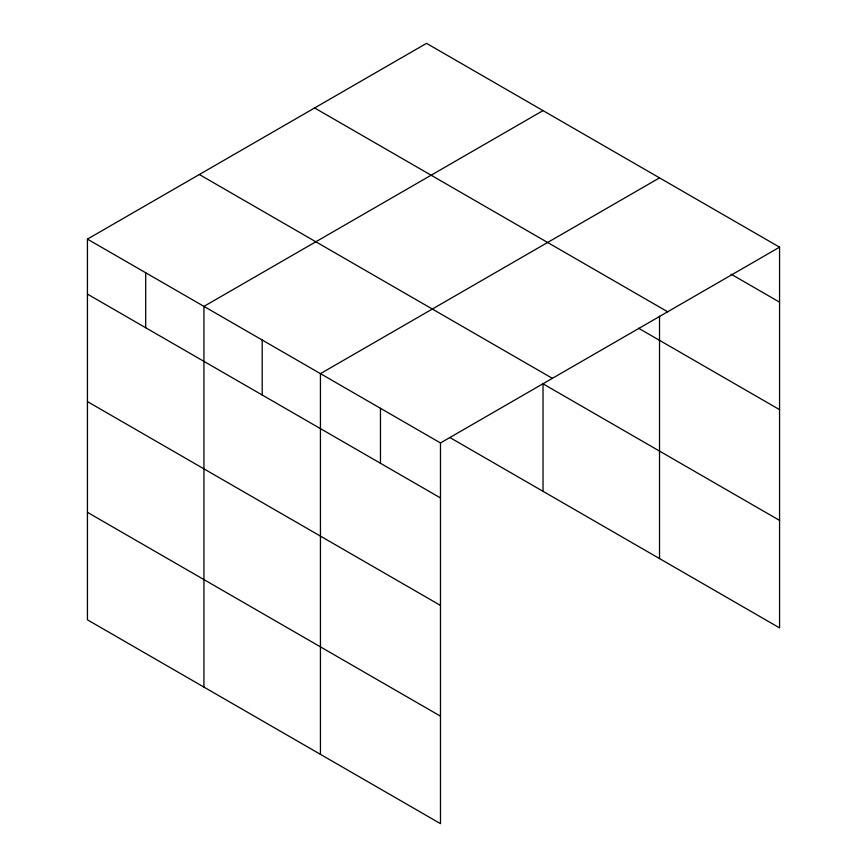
<?xml version="1.0" encoding="UTF-8"?>
<svg xmlns="http://www.w3.org/2000/svg" width="867" height="867" viewBox="0 0 867 867"><rect width="100%" height="100%" fill="white"/><g stroke="black" fill="none" stroke-linecap="round" stroke-linejoin="round"><path stroke-width="1.3" d="M87.437 239.119L440.479 442.95L440.479 823.65L87.437 619.829L87.437 239.119L426.521 43.35L779.563 247.171L779.563 627.881L449.821 437.499M543.024 110.608L203.94 306.387L203.94 687.087M659.527 177.876L320.443 373.644L320.443 754.344M440.479 442.95L779.563 247.171M731.087 274.167L779.563 302.16M314.623 107.952L667.666 311.784M638.556 328.235L779.563 409.647M199.334 174.516L552.377 378.348M779.563 520.395L543.024 383.832L543.024 491.318M87.437 294.108L440.479 497.929M87.437 401.594L440.479 605.415M87.437 512.332L440.479 716.164M659.527 316.162L659.527 558.576M380.461 408.303L380.461 463.281M262.192 340.016L262.192 394.994M145.689 272.758L145.689 327.737"/></g></svg>
